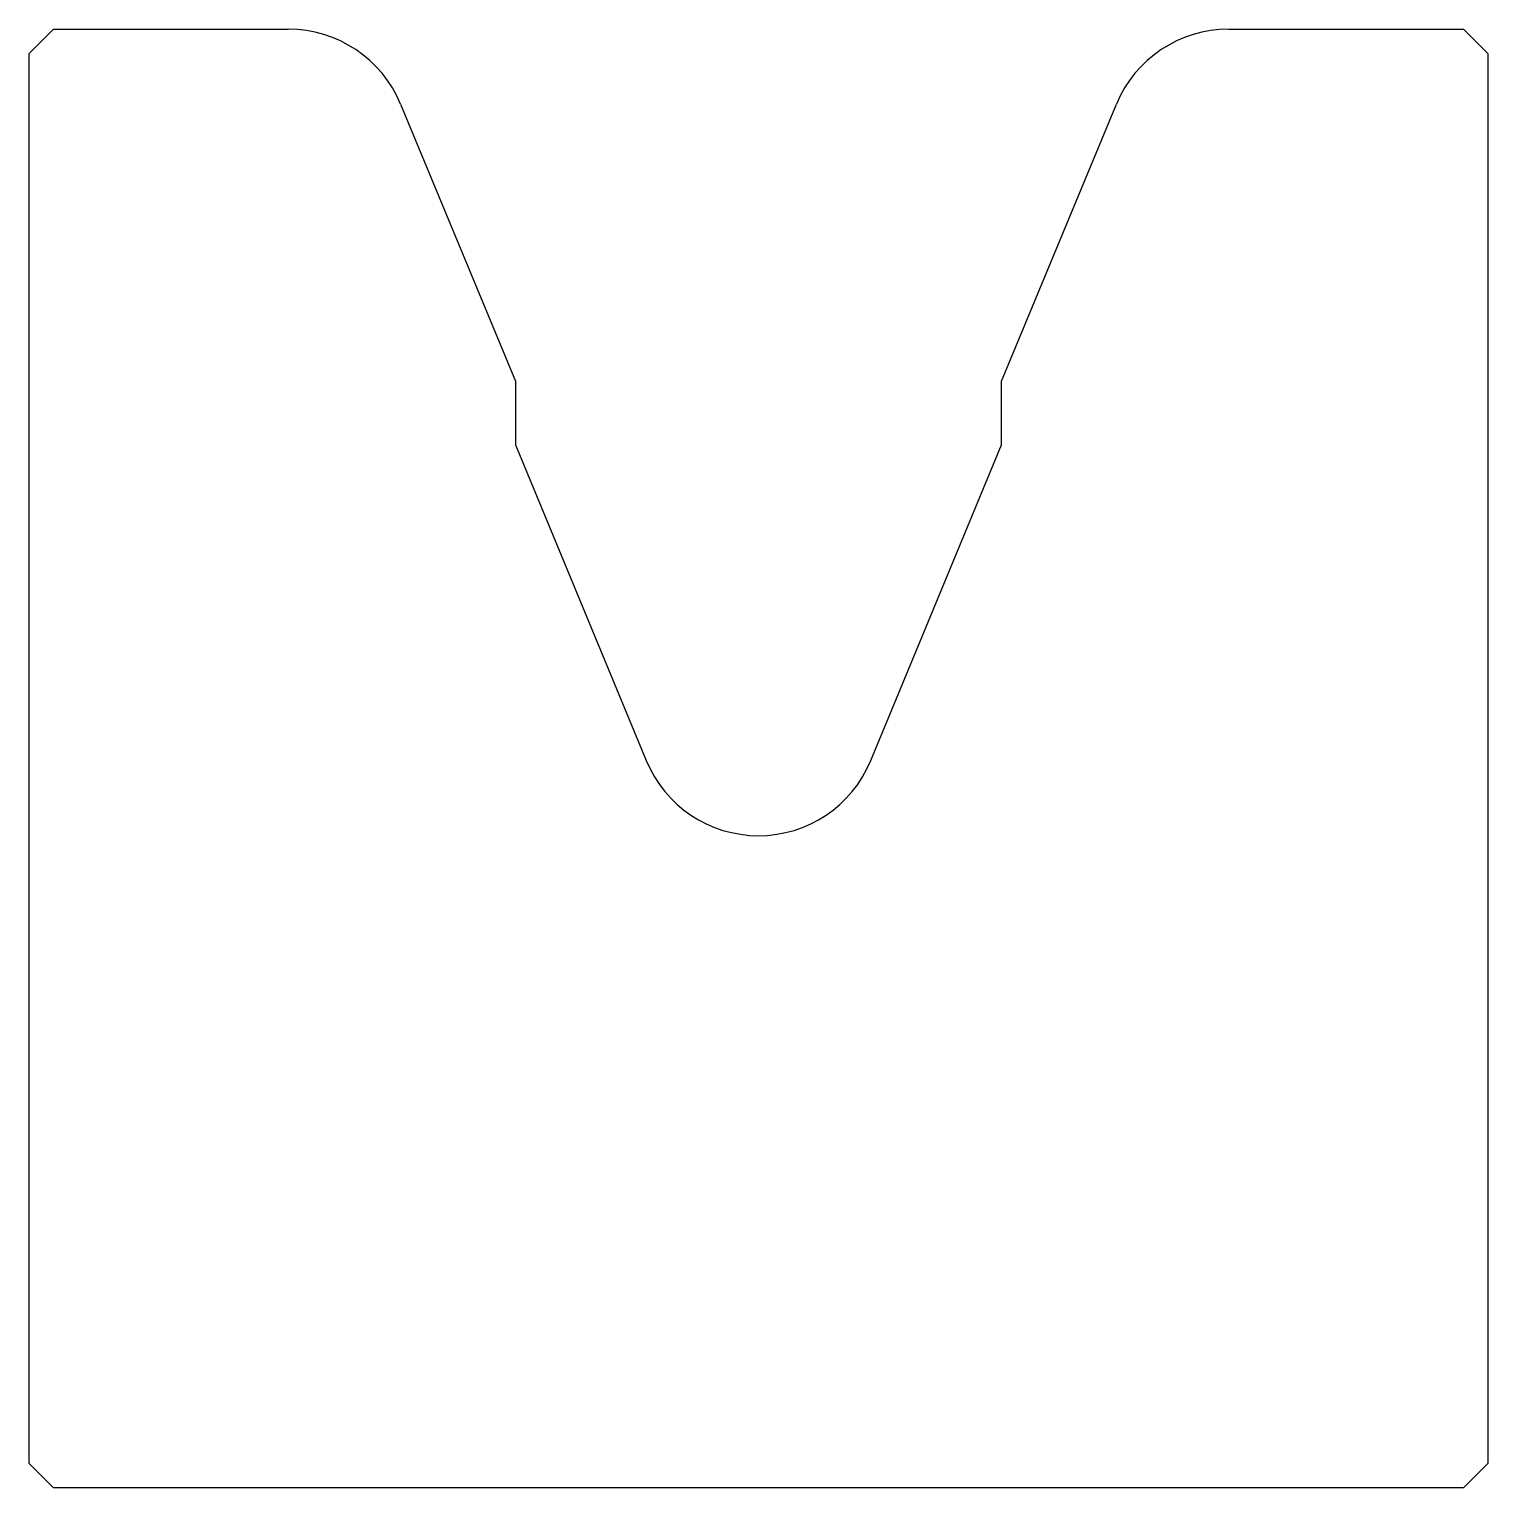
# Model space of a CAD drawing. Extents: x -22.3 to 37.7, y 51.1 to 111.1.
import ezdxf

# ---------------------------------------------------------------- set-up
doc = ezdxf.new("R2010")
doc.units = 0
doc.header["$LTSCALE"] = 25.4
doc.header["$MEASUREMENT"] = 0
doc.layers.add('Default', color=7, linetype='CONTINUOUS')

msp = doc.modelspace()

# ---------------------------------------------------------------- linework, layer by layer
at = {"layer": 'Default'}
for p, q in [((-21.334, 111.135), (-22.334, 110.135)), ((-21.334, 111.135), (-11.675, 111.135)), ((27.007, 111.135), (36.666, 111.135)), ((37.666, 110.135), (36.666, 111.135)), ((-22.334, 52.135), (-22.334, 110.135)), ((37.666, 110.135), (37.666, 52.135)), ((-7.056, 108.049), (-2.334, 96.65)), ((17.666, 96.65), (22.387, 108.049)), ((-2.334, 96.65), (-2.334, 94.037)), ((17.666, 94.037), (17.666, 96.65)), ((-2.334, 94.037), (3.046, 81.047)), ((12.285, 81.047), (17.666, 94.037)), ((-22.334, 52.135), (-21.334, 51.135)), ((36.666, 51.135), (37.666, 52.135)), ((36.666, 51.135), (-21.334, 51.135))]:
    msp.add_line(p, q, dxfattribs=at)
for centre, start, end in [((-11.675, 106.135), 22.5, 90), ((27.007, 106.135), 90, 157.5), ((7.666, 82.96), 202.5, 337.5)]:
    msp.add_arc(centre, 5, start, end, dxfattribs=at)

doc.saveas('drawing.dxf')
